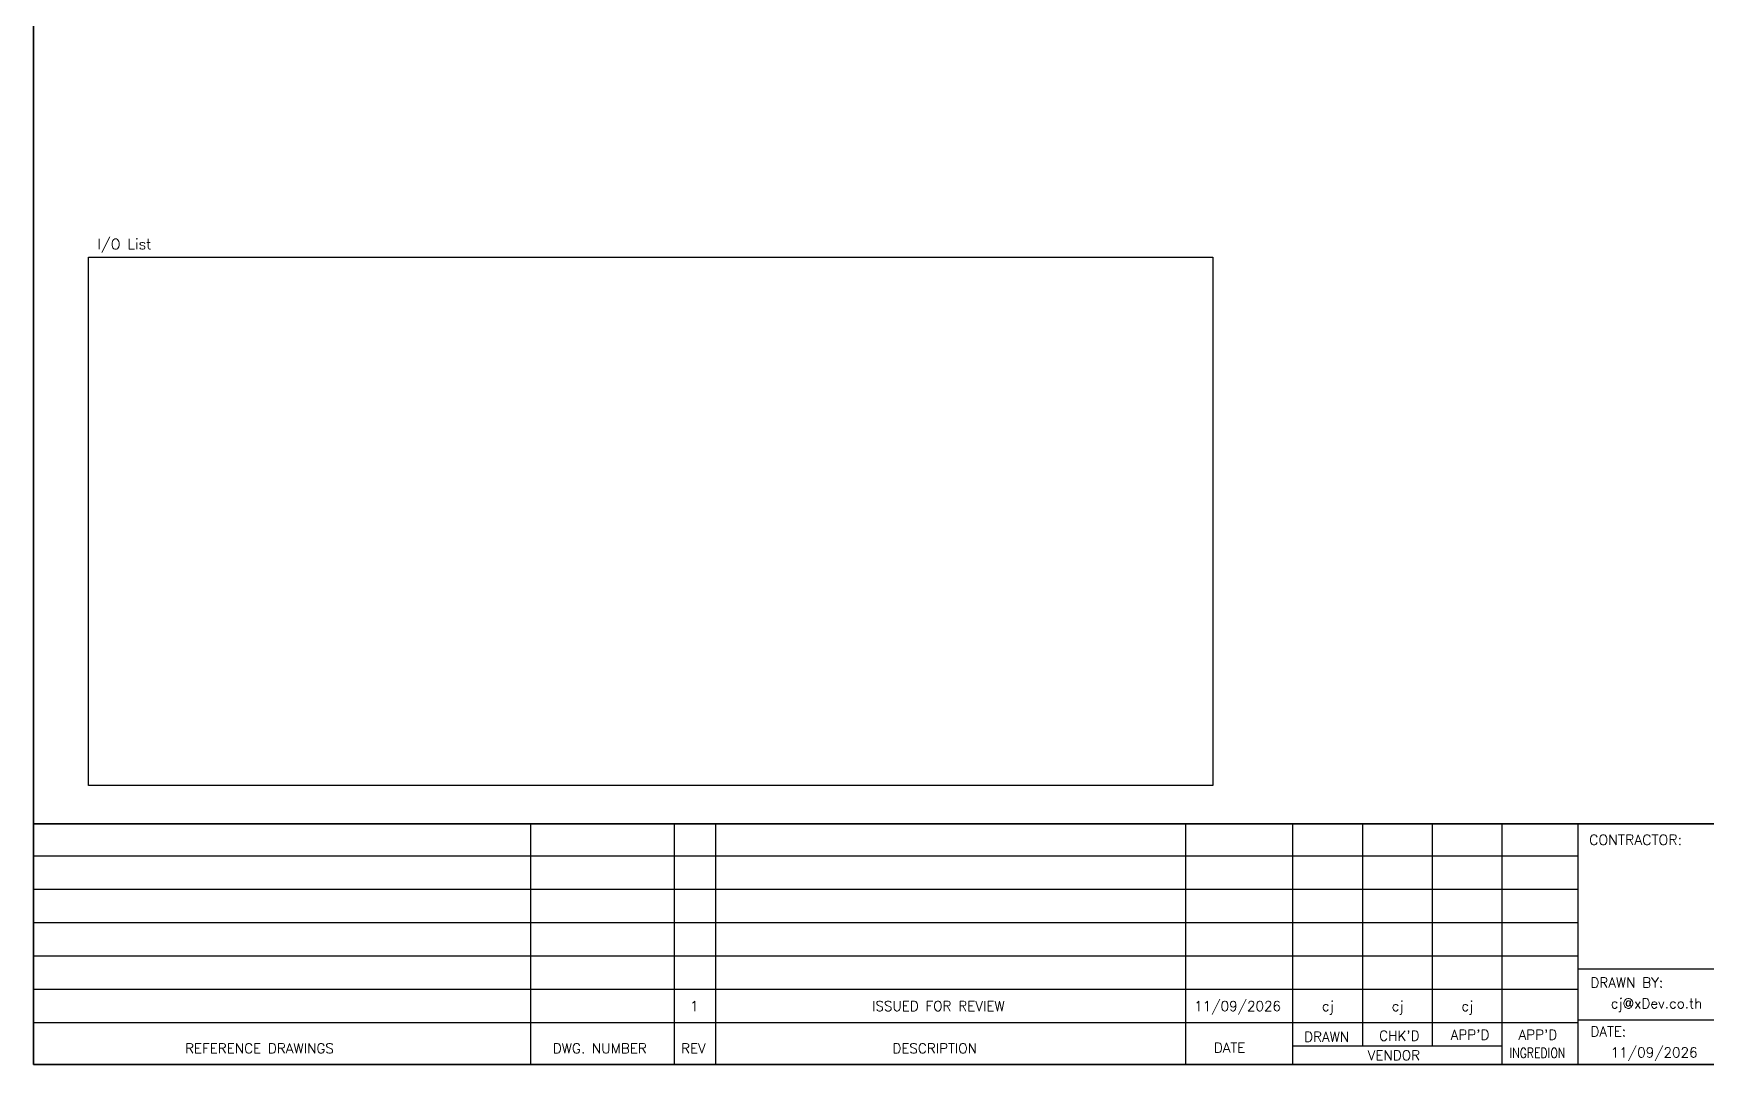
# Model space of a CAD drawing. Header units: millimetres. Extents: x 0 to 66793, y 0 to 2820.
# Drawn here: x 25160 to 27162, y 0 to 1234 of the extents above; entities that cross this region are included whole.
import ezdxf
from ezdxf.enums import TextEntityAlignment as Align

# ---------------------------------------------------------------- set-up
doc = ezdxf.new("R2010")
doc.units = ezdxf.units.MM
for name, color, linetype in [('GT_1', 9, 'Continuous'), ('HELPPOINT', 7, 'Continuous'), ('MEMBER', 7, 'Continuous')]:
    doc.layers.add(name, color=color, linetype=linetype)
doc.styles.add('ROMANS', font='romans.shx', dxfattribs={"width": 0.85, "height": 25})

msp = doc.modelspace()

# ---------------------------------------------------------------- linework, layer by layer
msp.add_lwpolyline([(25225.5, 965.9), (26571.3, 965.9), (26571.3, 333.8), (25225.5, 333.8)], close=True)
at = {"layer": 'GT_1', "color": 4}
for p, q in [((25755.2, 0), (25755.2, 288.2)), ((25927.1, 0), (25927.1, 288.2)), ((25976.3, 0), (25976.3, 288.2)), ((26538.9, 0), (26538.9, 288.2)), ((26667.2, 0), (26667.2, 288.2)), ((26750.8, 21.8), (26750.8, 288.2)), ((26834.3, 21.8), (26834.3, 288.2)), ((26917.6, 0), (26917.6, 288.2)), ((27008.6, 0), (27008.6, 288.2)), ((27008.6, 249.3), (25159.8, 249.3)), ((27008.6, 209.5), (25159.8, 209.5)), ((27008.6, 169.6), (25159.8, 169.6)), ((27008.6, 129.7), (25159.8, 129.7)), ((27795.6, 114.3), (27008.6, 114.3)), ((27008.6, 89.7), (25159.8, 89.7)), ((27008.5, 49.8), (25159.8, 49.8)), ((27795.6, 52.9), (27008.6, 52.9)), ((26917.6, 21.8), (26667.2, 21.8))]:
    msp.add_line(p, q, dxfattribs=at)
at = {"layer": 'HELPPOINT', "color": 4, "lineweight": 35}
for p, q in [((25159.8, 0), (25159.8, 2704.2)), ((25159.8, 0), (25159.8, 2704.2)), ((29053.1, 0), (25159.8, 0)), ((29053.1, 0), (25159.8, 0))]:
    msp.add_line(p, q, dxfattribs=at)
at = {"layer": 'MEMBER', "color": 4, "lineweight": 35}
msp.add_line((25159.8, 288.2), (29053.1, 288.2), dxfattribs=at)
msp.add_line((25159.8, 288.2), (29053.1, 288.2), dxfattribs=at)

# ---------------------------------------------------------------- texts
at = {"layer": 'MEMBER', "color": 4, "ltscale": 0.8, "style": 'ROMANS'}
for s, height, p in [('I/O List', 12.35, (25236.4, 975.6)), ('CONTRACTOR:', 12.35, (27021.7, 262.7)), ('DRAWN BY:', 11.88, (27023.2, 92.1)), ('cj@xDev.co.th', 11.875, (27047.6, 67.2)), ("CHK'D", 11.88, (26770.4, 28.5)), ("APP'D", 11.88, (26856, 29.7)), ("APP'D", 11.88, (26937.2, 29.7)), ('DATE:', 11.88, (27023.2, 33.6)), ('REFERENCE DRAWINGS', 11.875, (25341.2, 13.4)), ('DWG. NUMBER', 11.875, (25781.4, 13.4)), ('REV', 11.88, (25934.9, 13.4)), ('DESCRIPTION', 11.875, (26187.8, 13.4)), ('DATE', 11.88, (26572.6, 14.2)), ('DRAWN', 11.88, (26680.6, 27.3)), ('11/09/2026', 11.88, (27047.6, 8.5)), ('VENDOR', 11.88, (26756.7, 5.1))]:
    msp.add_text(s, height=height, dxfattribs=at).set_placement(p)
for s, height, p in [('1', 11.9, (25950.7, 69.9)), ('ISSUED FOR REVIEW', 11.875, (26242.8, 69.9)), ('11/09/2026', 11.88, (26601, 69.9)), ('cj', 11.88, (26708.9, 69.9)), ('cj', 11.88, (26792.5, 69.9)), ('cj', 11.88, (26876, 69.9))]:
    msp.add_text(s, height=height, dxfattribs=at).set_placement(p, align=Align.MIDDLE_CENTER)
at = {"layer": 'MEMBER', "color": 4, "ltscale": 0.8, "style": 'ROMANS', "width": 0.8}
msp.add_text('INGREDION', height=11.88, dxfattribs=at).set_placement((26926.4, 8))

doc.saveas('drawing.dxf')
